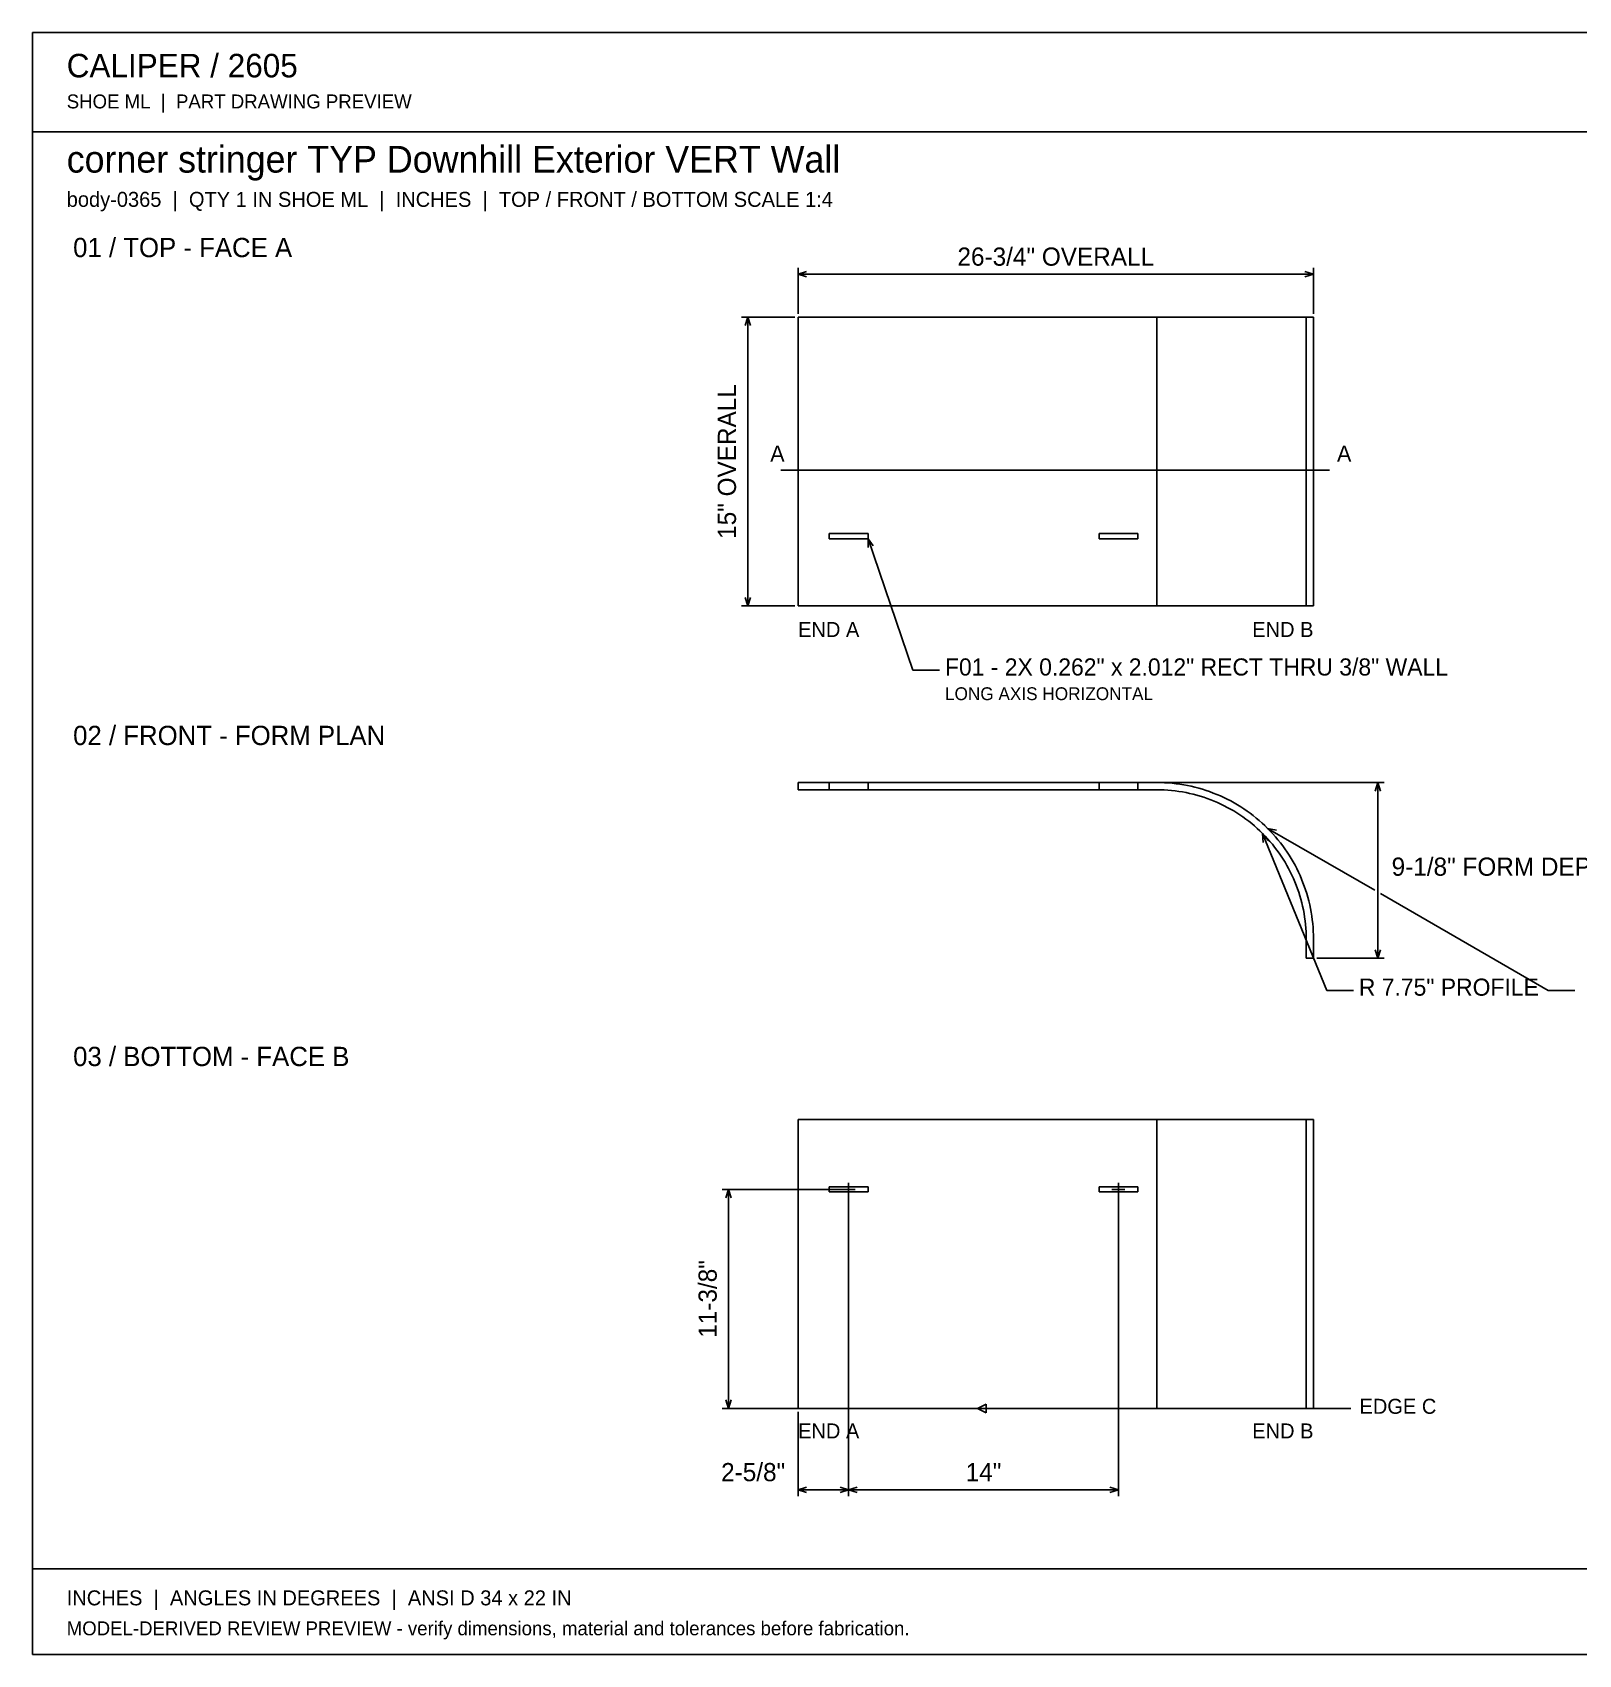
# Model space of a CAD drawing. Header units: inches. Extents: x 2 to 134, y 2 to 86.
# Drawn here: x 1.9 to 82.1, y 1.9 to 86.1 of the extents above; entities that cross this region are included whole.
import ezdxf
from ezdxf.enums import TextEntityAlignment as Align

# ---------------------------------------------------------------- set-up
doc = ezdxf.new("R2010")
doc.units = ezdxf.units.IN
doc.header["$MEASUREMENT"] = 0

msp = doc.modelspace()

# ---------------------------------------------------------------- linework, layer by layer
at = {"layer": 'ANNOTATION'}
for p, q in [((41.625, 71.5), (41.625, 73.889)), ((41.625, 73.556), (42.069, 73.694)), ((41.625, 73.556), (68.375, 73.556)), ((42.069, 73.417), (41.625, 73.556)), ((67.931, 73.694), (68.375, 73.556)), ((68.375, 73.556), (67.931, 73.417)), ((68.375, 71.5), (68.375, 73.889)), ((41.458, 71.333), (38.681, 71.333)), ((38.875, 70.889), (39.014, 71.333)), ((39.014, 71.333), (39.014, 56.333)), ((39.014, 71.333), (39.153, 70.889)), ((40.736, 63.383), (69.208, 63.383)), ((45.256, 59.827), (47.583, 53)), ((45.268, 59.362), (45.256, 59.827)), ((45.256, 59.827), (45.531, 59.451)), ((39.014, 56.333), (38.875, 56.778)), ((39.153, 56.778), (39.014, 56.333)), ((41.458, 56.333), (38.681, 56.333)), ((47.583, 53), (48.972, 53)), ((60.417, 47.167), (72.042, 47.167)), ((71.569, 46.722), (71.708, 47.167)), ((71.708, 47.167), (71.708, 38.042)), ((71.708, 47.167), (71.847, 46.722)), ((65.995, 44.787), (71.564, 41.57)), ((66.311, 44.444), (65.995, 44.787)), ((65.995, 44.787), (66.45, 44.685)), ((65.73, 44.522), (69.063, 36.375)), ((65.77, 44.058), (65.73, 44.522)), ((65.73, 44.522), (66.027, 44.163)), ((71.853, 41.403), (80.556, 36.375)), ((68.542, 38.042), (72.042, 38.042)), ((71.708, 38.042), (71.569, 38.486)), ((71.847, 38.486), (71.708, 38.042)), ((69.063, 36.375), (70.452, 36.375)), ((80.556, 36.375), (81.944, 36.375)), ((44.25, 26.375), (44.25, 25.708)), ((58.25, 26.375), (58.25, 25.708)), ((44.083, 26.042), (37.681, 26.042)), ((37.875, 25.597), (38.014, 26.042)), ((38.014, 26.042), (38.014, 14.667)), ((38.014, 26.042), (38.153, 25.597)), ((43.917, 26.042), (44.583, 26.042)), ((44.25, 25.875), (44.25, 10.111)), ((44.25, 25.875), (44.25, 10.111)), ((57.917, 26.042), (58.583, 26.042)), ((58.25, 25.875), (58.25, 10.111)), ((50.771, 14.667), (37.681, 14.667)), ((38.014, 14.667), (37.875, 15.111)), ((38.153, 15.111), (38.014, 14.667)), ((41.625, 14.5), (41.625, 10.111)), ((50.937, 14.667), (51.382, 14.889)), ((50.937, 14.667), (70.319, 14.667)), ((51.382, 14.444), (50.937, 14.667)), ((51.382, 14.889), (51.382, 14.444)), ((41.625, 10.444), (42.069, 10.583)), ((41.625, 10.444), (44.25, 10.444)), ((42.069, 10.306), (41.625, 10.444)), ((43.806, 10.583), (44.25, 10.444)), ((44.25, 10.444), (43.806, 10.306)), ((44.25, 10.444), (44.694, 10.583)), ((44.25, 10.444), (58.25, 10.444)), ((44.694, 10.306), (44.25, 10.444)), ((57.806, 10.583), (58.25, 10.444)), ((58.25, 10.444), (57.806, 10.306))]:
    msp.add_line(p, q, dxfattribs=at)
at = {"layer": 'OUTLINE'}
for p, q in [((1.889, 86.111), (134.111, 86.111)), ((1.889, 1.889), (1.889, 86.111)), ((1.889, 80.944), (134.111, 80.944)), ((60.25, 71.333), (41.625, 71.333)), ((41.625, 71.333), (41.625, 56.333)), ((60.25, 71.333), (41.625, 71.333)), ((41.625, 71.333), (41.625, 56.333)), ((60.25, 71.333), (60.25, 56.333)), ((60.25, 71.333), (60.449, 71.333)), ((60.25, 71.333), (60.44, 71.333)), ((60.25, 71.333), (60.25, 56.333)), ((60.44, 71.333), (60.63, 71.333)), ((60.449, 71.333), (60.649, 71.333)), ((60.63, 71.333), (60.82, 71.333)), ((60.649, 71.333), (60.848, 71.333)), ((60.82, 71.333), (61.01, 71.333)), ((60.848, 71.333), (61.046, 71.333)), ((61.01, 71.333), (61.199, 71.333)), ((61.046, 71.333), (61.245, 71.333)), ((61.199, 71.333), (61.387, 71.333)), ((61.245, 71.333), (61.442, 71.333)), ((61.387, 71.333), (61.575, 71.333)), ((61.442, 71.333), (61.639, 71.333)), ((61.575, 71.333), (61.762, 71.333)), ((61.639, 71.333), (61.835, 71.333)), ((61.762, 71.333), (61.948, 71.333)), ((61.835, 71.333), (62.03, 71.333)), ((61.948, 71.333), (62.133, 71.333)), ((62.03, 71.333), (62.224, 71.333)), ((62.133, 71.333), (62.317, 71.333)), ((62.224, 71.333), (62.417, 71.333)), ((62.317, 71.333), (62.5, 71.333)), ((62.417, 71.333), (62.609, 71.333)), ((62.5, 71.333), (62.681, 71.333)), ((62.609, 71.333), (62.799, 71.333)), ((62.681, 71.333), (62.861, 71.333)), ((62.799, 71.333), (62.987, 71.333)), ((62.861, 71.333), (63.039, 71.333)), ((62.987, 71.333), (63.174, 71.333)), ((63.039, 71.333), (63.216, 71.333)), ((63.174, 71.333), (63.359, 71.333)), ((63.216, 71.333), (63.391, 71.333)), ((63.359, 71.333), (63.543, 71.333)), ((63.391, 71.333), (63.564, 71.333)), ((63.543, 71.333), (63.724, 71.333)), ((63.564, 71.333), (63.734, 71.333)), ((63.724, 71.333), (63.903, 71.333)), ((63.734, 71.333), (63.903, 71.333)), ((63.903, 71.333), (64.08, 71.333)), ((63.903, 71.333), (64.07, 71.333)), ((64.07, 71.333), (64.234, 71.333)), ((64.08, 71.333), (64.255, 71.333)), ((64.234, 71.333), (64.396, 71.333)), ((64.255, 71.333), (64.427, 71.333)), ((64.396, 71.333), (64.556, 71.333)), ((64.427, 71.333), (64.597, 71.333)), ((64.556, 71.333), (64.713, 71.333)), ((64.597, 71.333), (64.764, 71.333)), ((64.713, 71.333), (64.867, 71.333)), ((64.764, 71.333), (64.928, 71.333)), ((64.867, 71.333), (65.018, 71.333)), ((64.928, 71.333), (65.09, 71.333)), ((65.018, 71.333), (65.167, 71.333)), ((65.09, 71.333), (65.249, 71.333)), ((65.167, 71.333), (65.312, 71.333)), ((65.249, 71.333), (65.404, 71.333)), ((65.312, 71.333), (65.455, 71.333)), ((65.404, 71.333), (65.557, 71.333)), ((65.455, 71.333), (65.594, 71.333)), ((65.557, 71.333), (65.706, 71.333)), ((65.594, 71.333), (65.73, 71.333)), ((65.706, 71.333), (65.853, 71.333)), ((65.73, 71.333), (65.863, 71.333)), ((65.853, 71.333), (65.995, 71.333)), ((65.863, 71.333), (65.992, 71.333)), ((65.992, 71.333), (66.118, 71.333)), ((65.995, 71.333), (66.135, 71.333)), ((66.118, 71.333), (66.241, 71.333)), ((66.135, 71.333), (66.27, 71.333)), ((66.241, 71.333), (66.36, 71.333)), ((66.27, 71.333), (66.402, 71.333)), ((66.36, 71.333), (66.475, 71.333)), ((66.402, 71.333), (66.531, 71.333)), ((66.475, 71.333), (66.586, 71.333)), ((66.531, 71.333), (66.655, 71.333)), ((66.586, 71.333), (66.694, 71.333)), ((66.655, 71.333), (66.776, 71.333)), ((66.694, 71.333), (66.798, 71.333)), ((66.776, 71.333), (66.893, 71.333)), ((66.798, 71.333), (66.897, 71.333)), ((66.893, 71.333), (67.006, 71.333)), ((66.897, 71.333), (66.993, 71.333)), ((66.993, 71.333), (67.085, 71.333)), ((67.006, 71.333), (67.114, 71.333)), ((67.085, 71.333), (67.172, 71.333)), ((67.114, 71.333), (67.219, 71.333)), ((67.172, 71.333), (67.256, 71.333)), ((67.219, 71.333), (67.319, 71.333)), ((67.256, 71.333), (67.335, 71.333)), ((67.319, 71.333), (67.416, 71.333)), ((67.335, 71.333), (67.41, 71.333)), ((67.41, 71.333), (67.481, 71.333)), ((67.416, 71.333), (67.507, 71.333)), ((67.481, 71.333), (67.547, 71.333)), ((67.507, 71.333), (67.595, 71.333)), ((67.547, 71.333), (67.609, 71.333)), ((67.595, 71.333), (67.678, 71.333)), ((67.609, 71.333), (67.666, 71.333)), ((67.666, 71.333), (67.719, 71.333)), ((67.678, 71.333), (67.757, 71.333)), ((67.719, 71.333), (67.768, 71.333)), ((67.757, 71.333), (67.831, 71.333)), ((67.768, 71.333), (67.812, 71.333)), ((67.812, 71.333), (67.851, 71.333)), ((67.831, 71.333), (67.9, 71.333)), ((67.851, 71.333), (67.886, 71.333)), ((67.886, 71.333), (67.916, 71.333)), ((67.9, 71.333), (67.965, 71.333)), ((67.916, 71.333), (67.942, 71.333)), ((67.942, 71.333), (67.963, 71.333)), ((67.963, 71.333), (67.979, 71.333)), ((67.965, 71.333), (68.025, 71.333)), ((67.979, 71.333), (67.991, 71.333)), ((67.991, 71.333), (67.998, 71.333)), ((67.998, 71.333), (68, 71.333)), ((68.375, 71.333), (68, 71.333)), ((68, 71.333), (68, 56.333)), ((68, 71.333), (68, 56.333)), ((68.025, 71.333), (68.081, 71.333)), ((68.081, 71.333), (68.132, 71.333)), ((68.132, 71.333), (68.178, 71.333)), ((68.178, 71.333), (68.219, 71.333)), ((68.219, 71.333), (68.255, 71.333)), ((68.255, 71.333), (68.287, 71.333)), ((68.287, 71.333), (68.314, 71.333)), ((68.314, 71.333), (68.336, 71.333)), ((68.336, 71.333), (68.353, 71.333)), ((68.353, 71.333), (68.365, 71.333)), ((68.365, 71.333), (68.373, 71.333)), ((68.373, 71.333), (68.375, 71.333)), ((68.375, 71.333), (68.375, 56.333)), ((68.375, 71.333), (68.375, 56.333)), ((43.244, 60.089), (45.256, 60.089)), ((43.244, 59.827), (43.244, 60.089)), ((43.244, 59.827), (43.244, 60.089)), ((43.244, 60.089), (45.256, 60.089)), ((43.244, 59.827), (45.256, 59.827)), ((43.244, 59.827), (45.256, 59.827)), ((45.256, 59.827), (45.256, 60.089)), ((45.256, 59.827), (45.256, 60.089)), ((57.244, 59.827), (57.244, 60.089)), ((57.244, 60.089), (59.256, 60.089)), ((57.244, 59.827), (57.244, 60.089)), ((57.244, 60.089), (59.256, 60.089)), ((57.244, 59.827), (59.256, 59.827)), ((57.244, 59.827), (59.256, 59.827)), ((59.256, 59.827), (59.256, 60.089)), ((59.256, 59.827), (59.256, 60.089)), ((60.25, 56.333), (41.625, 56.333)), ((60.25, 56.333), (41.625, 56.333)), ((60.25, 56.333), (60.44, 56.333)), ((60.25, 56.333), (60.449, 56.333)), ((60.44, 56.333), (60.63, 56.333)), ((60.449, 56.333), (60.649, 56.333)), ((60.63, 56.333), (60.82, 56.333)), ((60.649, 56.333), (60.848, 56.333)), ((60.82, 56.333), (61.01, 56.333)), ((60.848, 56.333), (61.046, 56.333)), ((61.01, 56.333), (61.199, 56.333)), ((61.046, 56.333), (61.245, 56.333)), ((61.199, 56.333), (61.387, 56.333)), ((61.245, 56.333), (61.442, 56.333)), ((61.387, 56.333), (61.575, 56.333)), ((61.442, 56.333), (61.639, 56.333)), ((61.575, 56.333), (61.762, 56.333)), ((61.639, 56.333), (61.835, 56.333)), ((61.762, 56.333), (61.948, 56.333)), ((61.835, 56.333), (62.03, 56.333)), ((61.948, 56.333), (62.133, 56.333)), ((62.03, 56.333), (62.224, 56.333)), ((62.133, 56.333), (62.317, 56.333)), ((62.224, 56.333), (62.417, 56.333)), ((62.317, 56.333), (62.5, 56.333)), ((62.417, 56.333), (62.609, 56.333)), ((62.5, 56.333), (62.681, 56.333)), ((62.609, 56.333), (62.799, 56.333)), ((62.681, 56.333), (62.861, 56.333)), ((62.799, 56.333), (62.987, 56.333)), ((62.861, 56.333), (63.039, 56.333)), ((62.987, 56.333), (63.174, 56.333)), ((63.039, 56.333), (63.216, 56.333)), ((63.174, 56.333), (63.359, 56.333)), ((63.216, 56.333), (63.391, 56.333)), ((63.359, 56.333), (63.543, 56.333)), ((63.391, 56.333), (63.564, 56.333)), ((63.543, 56.333), (63.724, 56.333)), ((63.564, 56.333), (63.734, 56.333)), ((63.724, 56.333), (63.903, 56.333)), ((63.734, 56.333), (63.903, 56.333)), ((63.903, 56.333), (64.07, 56.333)), ((63.903, 56.333), (64.08, 56.333)), ((64.07, 56.333), (64.234, 56.333)), ((64.08, 56.333), (64.255, 56.333)), ((64.234, 56.333), (64.396, 56.333)), ((64.255, 56.333), (64.427, 56.333)), ((64.396, 56.333), (64.556, 56.333)), ((64.427, 56.333), (64.597, 56.333)), ((64.556, 56.333), (64.713, 56.333)), ((64.597, 56.333), (64.764, 56.333)), ((64.713, 56.333), (64.867, 56.333)), ((64.764, 56.333), (64.928, 56.333)), ((64.867, 56.333), (65.018, 56.333)), ((64.928, 56.333), (65.09, 56.333)), ((65.018, 56.333), (65.167, 56.333)), ((65.09, 56.333), (65.249, 56.333)), ((65.167, 56.333), (65.312, 56.333)), ((65.249, 56.333), (65.404, 56.333)), ((65.312, 56.333), (65.455, 56.333)), ((65.404, 56.333), (65.557, 56.333)), ((65.455, 56.333), (65.594, 56.333)), ((65.557, 56.333), (65.706, 56.333)), ((65.594, 56.333), (65.73, 56.333)), ((65.706, 56.333), (65.853, 56.333)), ((65.73, 56.333), (65.863, 56.333)), ((65.853, 56.333), (65.995, 56.333)), ((65.863, 56.333), (65.992, 56.333)), ((65.992, 56.333), (66.118, 56.333)), ((65.995, 56.333), (66.135, 56.333)), ((66.118, 56.333), (66.241, 56.333)), ((66.135, 56.333), (66.27, 56.333)), ((66.241, 56.333), (66.36, 56.333)), ((66.27, 56.333), (66.402, 56.333)), ((66.36, 56.333), (66.475, 56.333)), ((66.402, 56.333), (66.531, 56.333)), ((66.475, 56.333), (66.586, 56.333)), ((66.531, 56.333), (66.655, 56.333)), ((66.586, 56.333), (66.694, 56.333)), ((66.655, 56.333), (66.776, 56.333)), ((66.694, 56.333), (66.798, 56.333)), ((66.776, 56.333), (66.893, 56.333)), ((66.798, 56.333), (66.897, 56.333)), ((66.893, 56.333), (67.006, 56.333)), ((66.897, 56.333), (66.993, 56.333)), ((66.993, 56.333), (67.085, 56.333)), ((67.006, 56.333), (67.114, 56.333)), ((67.085, 56.333), (67.172, 56.333)), ((67.114, 56.333), (67.219, 56.333)), ((67.172, 56.333), (67.256, 56.333)), ((67.219, 56.333), (67.319, 56.333)), ((67.256, 56.333), (67.335, 56.333)), ((67.319, 56.333), (67.416, 56.333)), ((67.335, 56.333), (67.41, 56.333)), ((67.41, 56.333), (67.481, 56.333)), ((67.416, 56.333), (67.507, 56.333)), ((67.481, 56.333), (67.547, 56.333)), ((67.507, 56.333), (67.595, 56.333)), ((67.547, 56.333), (67.609, 56.333)), ((67.595, 56.333), (67.678, 56.333)), ((67.609, 56.333), (67.666, 56.333)), ((67.666, 56.333), (67.719, 56.333)), ((67.678, 56.333), (67.757, 56.333)), ((67.719, 56.333), (67.768, 56.333)), ((67.757, 56.333), (67.831, 56.333)), ((67.768, 56.333), (67.812, 56.333)), ((67.812, 56.333), (67.851, 56.333)), ((67.831, 56.333), (67.9, 56.333)), ((67.851, 56.333), (67.886, 56.333)), ((67.886, 56.333), (67.916, 56.333)), ((67.9, 56.333), (67.965, 56.333)), ((67.916, 56.333), (67.942, 56.333)), ((67.942, 56.333), (67.963, 56.333)), ((67.963, 56.333), (67.979, 56.333)), ((67.965, 56.333), (68.025, 56.333)), ((67.979, 56.333), (67.991, 56.333)), ((67.991, 56.333), (67.998, 56.333)), ((67.998, 56.333), (68, 56.333)), ((68.375, 56.333), (68, 56.333)), ((68.025, 56.333), (68.081, 56.333)), ((68.081, 56.333), (68.132, 56.333)), ((68.132, 56.333), (68.178, 56.333)), ((68.178, 56.333), (68.219, 56.333)), ((68.219, 56.333), (68.255, 56.333)), ((68.255, 56.333), (68.287, 56.333)), ((68.287, 56.333), (68.314, 56.333)), ((68.314, 56.333), (68.336, 56.333)), ((68.336, 56.333), (68.353, 56.333)), ((68.353, 56.333), (68.365, 56.333)), ((68.365, 56.333), (68.373, 56.333)), ((68.373, 56.333), (68.375, 56.333)), ((60.25, 47.167), (41.625, 47.167)), ((60.25, 47.167), (41.625, 47.167)), ((41.625, 47.167), (41.625, 46.792)), ((41.625, 47.167), (41.625, 46.792)), ((43.244, 47.167), (45.256, 47.167)), ((43.244, 46.792), (43.244, 47.167)), ((43.244, 46.792), (43.244, 47.167)), ((43.244, 47.167), (45.256, 47.167)), ((45.256, 46.792), (45.256, 47.167)), ((45.256, 46.792), (45.256, 47.167)), ((57.244, 46.792), (57.244, 47.167)), ((57.244, 47.167), (59.256, 47.167)), ((57.244, 46.792), (57.244, 47.167)), ((57.244, 47.167), (59.256, 47.167)), ((59.256, 46.792), (59.256, 47.167)), ((59.256, 46.792), (59.256, 47.167)), ((60.25, 47.167), (60.449, 47.164)), ((60.25, 47.167), (60.449, 47.164)), ((60.25, 46.792), (41.625, 46.792)), ((60.25, 46.792), (41.625, 46.792)), ((43.244, 46.792), (45.256, 46.792)), ((43.244, 46.792), (45.256, 46.792)), ((57.244, 46.792), (59.256, 46.792)), ((57.244, 46.792), (59.256, 46.792)), ((60.25, 46.792), (60.44, 46.789)), ((60.25, 46.792), (60.44, 46.789)), ((60.44, 46.789), (60.63, 46.782)), ((60.44, 46.789), (60.63, 46.782)), ((60.449, 47.164), (60.649, 47.157)), ((60.449, 47.164), (60.649, 47.157)), ((60.63, 46.782), (60.82, 46.771)), ((60.63, 46.782), (60.82, 46.771)), ((60.649, 47.157), (60.848, 47.145)), ((60.649, 47.157), (60.848, 47.145)), ((60.82, 46.771), (61.01, 46.754)), ((60.82, 46.771), (61.01, 46.754)), ((60.848, 47.145), (61.046, 47.128)), ((60.848, 47.145), (61.046, 47.128)), ((61.01, 46.754), (61.199, 46.733)), ((61.01, 46.754), (61.199, 46.733)), ((61.046, 47.128), (61.245, 47.106)), ((61.046, 47.128), (61.245, 47.106)), ((61.199, 46.733), (61.387, 46.708)), ((61.199, 46.733), (61.387, 46.708)), ((61.245, 47.106), (61.442, 47.079)), ((61.245, 47.106), (61.442, 47.079)), ((61.387, 46.708), (61.575, 46.678)), ((61.387, 46.708), (61.575, 46.678)), ((61.442, 47.079), (61.639, 47.047)), ((61.442, 47.079), (61.639, 47.047)), ((61.575, 46.678), (61.762, 46.643)), ((61.575, 46.678), (61.762, 46.643)), ((61.639, 47.047), (61.835, 47.011)), ((61.639, 47.047), (61.835, 47.011)), ((61.762, 46.643), (61.948, 46.603)), ((61.762, 46.643), (61.948, 46.603)), ((61.835, 47.011), (62.03, 46.969)), ((61.835, 47.011), (62.03, 46.969)), ((61.948, 46.603), (62.133, 46.559)), ((61.948, 46.603), (62.133, 46.559)), ((62.03, 46.969), (62.224, 46.923)), ((62.03, 46.969), (62.224, 46.923)), ((62.133, 46.559), (62.317, 46.511)), ((62.133, 46.559), (62.317, 46.511)), ((62.224, 46.923), (62.417, 46.872)), ((62.224, 46.923), (62.417, 46.872)), ((62.317, 46.511), (62.5, 46.458)), ((62.317, 46.511), (62.5, 46.458)), ((62.417, 46.872), (62.609, 46.817)), ((62.417, 46.872), (62.609, 46.817)), ((62.5, 46.458), (62.681, 46.401)), ((62.5, 46.458), (62.681, 46.401)), ((62.609, 46.817), (62.799, 46.757)), ((62.609, 46.817), (62.799, 46.757)), ((62.681, 46.401), (62.861, 46.339)), ((62.681, 46.401), (62.861, 46.339)), ((62.799, 46.757), (62.987, 46.692)), ((62.799, 46.757), (62.987, 46.692)), ((62.861, 46.339), (63.039, 46.272)), ((62.861, 46.339), (63.039, 46.272)), ((62.987, 46.692), (63.174, 46.622)), ((62.987, 46.692), (63.174, 46.622)), ((63.174, 46.622), (63.359, 46.548)), ((63.174, 46.622), (63.359, 46.548)), ((63.359, 46.548), (63.543, 46.47)), ((63.359, 46.548), (63.543, 46.47)), ((63.543, 46.47), (63.724, 46.387)), ((63.543, 46.47), (63.724, 46.387)), ((63.724, 46.387), (63.903, 46.299)), ((63.724, 46.387), (63.903, 46.299)), ((63.039, 46.272), (63.216, 46.202)), ((63.039, 46.272), (63.216, 46.202)), ((63.216, 46.202), (63.391, 46.127)), ((63.216, 46.202), (63.391, 46.127)), ((63.391, 46.127), (63.564, 46.048)), ((63.391, 46.127), (63.564, 46.048)), ((63.564, 46.048), (63.734, 45.964)), ((63.564, 46.048), (63.734, 45.964)), ((63.734, 45.964), (63.903, 45.877)), ((63.734, 45.964), (63.903, 45.877)), ((63.903, 46.299), (64.08, 46.207)), ((63.903, 46.299), (64.08, 46.207)), ((63.903, 45.877), (64.07, 45.785)), ((63.903, 45.877), (64.07, 45.785)), ((64.07, 45.785), (64.234, 45.689)), ((64.07, 45.785), (64.234, 45.689)), ((64.08, 46.207), (64.255, 46.111)), ((64.08, 46.207), (64.255, 46.111)), ((64.234, 45.689), (64.396, 45.589)), ((64.234, 45.689), (64.396, 45.589)), ((64.255, 46.111), (64.427, 46.011)), ((64.255, 46.111), (64.427, 46.011)), ((64.396, 45.589), (64.556, 45.486)), ((64.396, 45.589), (64.556, 45.486)), ((64.427, 46.011), (64.597, 45.906)), ((64.427, 46.011), (64.597, 45.906)), ((64.556, 45.486), (64.713, 45.378)), ((64.556, 45.486), (64.713, 45.378)), ((64.597, 45.906), (64.764, 45.797)), ((64.597, 45.906), (64.764, 45.797)), ((64.764, 45.797), (64.928, 45.685)), ((64.764, 45.797), (64.928, 45.685)), ((64.928, 45.685), (65.09, 45.568)), ((64.928, 45.685), (65.09, 45.568)), ((65.09, 45.568), (65.249, 45.447)), ((65.09, 45.568), (65.249, 45.447)), ((64.713, 45.378), (64.867, 45.267)), ((64.713, 45.378), (64.867, 45.267)), ((64.867, 45.267), (65.018, 45.151)), ((64.867, 45.267), (65.018, 45.151)), ((65.018, 45.151), (65.167, 45.032)), ((65.018, 45.151), (65.167, 45.032)), ((65.167, 45.032), (65.312, 44.91)), ((65.167, 45.032), (65.312, 44.91)), ((65.249, 45.447), (65.404, 45.322)), ((65.249, 45.447), (65.404, 45.322)), ((65.312, 44.91), (65.455, 44.784)), ((65.312, 44.91), (65.455, 44.784)), ((65.404, 45.322), (65.557, 45.194)), ((65.404, 45.322), (65.557, 45.194)), ((65.455, 44.784), (65.594, 44.655)), ((65.455, 44.784), (65.594, 44.655)), ((65.557, 45.194), (65.706, 45.062)), ((65.557, 45.194), (65.706, 45.062)), ((65.594, 44.655), (65.73, 44.522)), ((65.594, 44.655), (65.73, 44.522)), ((65.706, 45.062), (65.853, 44.926)), ((65.706, 45.062), (65.853, 44.926)), ((65.853, 44.926), (65.995, 44.787)), ((65.853, 44.926), (65.995, 44.787)), ((65.995, 44.787), (66.135, 44.644)), ((65.995, 44.787), (66.135, 44.644)), ((66.135, 44.644), (66.27, 44.498)), ((66.135, 44.644), (66.27, 44.498)), ((65.73, 44.522), (65.863, 44.386)), ((65.73, 44.522), (65.863, 44.386)), ((65.863, 44.386), (65.992, 44.246)), ((65.863, 44.386), (65.992, 44.246)), ((65.992, 44.246), (66.118, 44.104)), ((65.992, 44.246), (66.118, 44.104)), ((66.118, 44.104), (66.241, 43.958)), ((66.118, 44.104), (66.241, 43.958)), ((66.241, 43.958), (66.36, 43.81)), ((66.241, 43.958), (66.36, 43.81)), ((66.27, 44.498), (66.402, 44.349)), ((66.27, 44.498), (66.402, 44.349)), ((66.36, 43.81), (66.475, 43.658)), ((66.36, 43.81), (66.475, 43.658)), ((66.402, 44.349), (66.531, 44.196)), ((66.402, 44.349), (66.531, 44.196)), ((66.531, 44.196), (66.655, 44.04)), ((66.531, 44.196), (66.655, 44.04)), ((66.655, 44.04), (66.776, 43.882)), ((66.655, 44.04), (66.776, 43.882)), ((66.776, 43.882), (66.893, 43.72)), ((66.776, 43.882), (66.893, 43.72)), ((66.475, 43.658), (66.586, 43.504)), ((66.475, 43.658), (66.586, 43.504)), ((66.586, 43.504), (66.694, 43.347)), ((66.586, 43.504), (66.694, 43.347)), ((66.694, 43.347), (66.798, 43.188)), ((66.694, 43.347), (66.798, 43.188)), ((66.798, 43.188), (66.897, 43.026)), ((66.798, 43.188), (66.897, 43.026)), ((66.893, 43.72), (67.006, 43.556)), ((66.893, 43.72), (67.006, 43.556)), ((66.897, 43.026), (66.993, 42.862)), ((66.897, 43.026), (66.993, 42.862)), ((67.006, 43.556), (67.114, 43.389)), ((67.006, 43.556), (67.114, 43.389)), ((67.114, 43.389), (67.219, 43.219)), ((67.114, 43.389), (67.219, 43.219)), ((67.219, 43.219), (67.319, 43.046)), ((67.219, 43.219), (67.319, 43.046)), ((67.319, 43.046), (67.416, 42.872)), ((67.319, 43.046), (67.416, 42.872)), ((66.993, 42.862), (67.085, 42.695)), ((66.993, 42.862), (67.085, 42.695)), ((67.085, 42.695), (67.172, 42.526)), ((67.085, 42.695), (67.172, 42.526)), ((67.172, 42.526), (67.256, 42.355)), ((67.172, 42.526), (67.256, 42.355)), ((67.256, 42.355), (67.335, 42.182)), ((67.256, 42.355), (67.335, 42.182)), ((67.335, 42.182), (67.41, 42.007)), ((67.335, 42.182), (67.41, 42.007)), ((67.416, 42.872), (67.507, 42.695)), ((67.416, 42.872), (67.507, 42.695)), ((67.507, 42.695), (67.595, 42.516)), ((67.507, 42.695), (67.595, 42.516)), ((67.595, 42.516), (67.678, 42.334)), ((67.595, 42.516), (67.678, 42.334)), ((67.678, 42.334), (67.757, 42.151)), ((67.678, 42.334), (67.757, 42.151)), ((67.757, 42.151), (67.831, 41.966)), ((67.757, 42.151), (67.831, 41.966)), ((67.41, 42.007), (67.481, 41.831)), ((67.41, 42.007), (67.481, 41.831)), ((67.481, 41.831), (67.547, 41.653)), ((67.481, 41.831), (67.547, 41.653)), ((67.547, 41.653), (67.609, 41.473)), ((67.547, 41.653), (67.609, 41.473)), ((67.609, 41.473), (67.666, 41.291)), ((67.609, 41.473), (67.666, 41.291)), ((67.666, 41.291), (67.719, 41.109)), ((67.666, 41.291), (67.719, 41.109)), ((67.831, 41.966), (67.9, 41.779)), ((67.831, 41.966), (67.9, 41.779)), ((67.9, 41.779), (67.965, 41.59)), ((67.9, 41.779), (67.965, 41.59)), ((67.965, 41.59), (68.025, 41.4)), ((67.965, 41.59), (68.025, 41.4)), ((68.025, 41.4), (68.081, 41.209)), ((68.025, 41.4), (68.081, 41.209)), ((67.719, 41.109), (67.768, 40.925)), ((67.719, 41.109), (67.768, 40.925)), ((67.768, 40.925), (67.812, 40.74)), ((67.768, 40.925), (67.812, 40.74)), ((67.812, 40.74), (67.851, 40.554)), ((67.812, 40.74), (67.851, 40.554)), ((67.851, 40.554), (67.886, 40.367)), ((67.851, 40.554), (67.886, 40.367)), ((68.081, 41.209), (68.132, 41.016)), ((68.081, 41.209), (68.132, 41.016)), ((68.132, 41.016), (68.178, 40.822)), ((68.132, 41.016), (68.178, 40.822)), ((68.178, 40.822), (68.219, 40.627)), ((68.178, 40.822), (68.219, 40.627)), ((68.219, 40.627), (68.255, 40.431)), ((68.219, 40.627), (68.255, 40.431)), ((68.255, 40.431), (68.287, 40.234)), ((68.255, 40.431), (68.287, 40.234)), ((67.886, 40.367), (67.916, 40.179)), ((67.886, 40.367), (67.916, 40.179)), ((67.916, 40.179), (67.942, 39.99)), ((67.916, 40.179), (67.942, 39.99)), ((67.942, 39.99), (67.963, 39.801)), ((67.942, 39.99), (67.963, 39.801)), ((67.963, 39.801), (67.979, 39.612)), ((67.963, 39.801), (67.979, 39.612)), ((67.979, 39.612), (67.991, 39.422)), ((67.979, 39.612), (67.991, 39.422)), ((68.287, 40.234), (68.314, 40.036)), ((68.287, 40.234), (68.314, 40.036)), ((68.314, 40.036), (68.336, 39.838)), ((68.314, 40.036), (68.336, 39.838)), ((68.336, 39.838), (68.353, 39.639)), ((68.336, 39.838), (68.353, 39.639)), ((68.353, 39.639), (68.365, 39.44)), ((68.353, 39.639), (68.365, 39.44)), ((67.991, 39.422), (67.998, 39.232)), ((67.991, 39.422), (67.998, 39.232)), ((67.998, 39.232), (68, 39.042)), ((67.998, 39.232), (68, 39.042)), ((68, 38.042), (68, 39.042)), ((68, 38.042), (68, 39.042)), ((68.365, 39.44), (68.373, 39.241)), ((68.365, 39.44), (68.373, 39.241)), ((68.373, 39.241), (68.375, 39.042)), ((68.373, 39.241), (68.375, 39.042)), ((68.375, 38.042), (68.375, 39.042)), ((68.375, 38.042), (68.375, 39.042)), ((68.375, 38.042), (68, 38.042)), ((68.375, 38.042), (68, 38.042)), ((60.25, 29.667), (41.625, 29.667)), ((41.625, 14.667), (41.625, 29.667)), ((60.25, 29.667), (41.625, 29.667)), ((41.625, 14.667), (41.625, 29.667)), ((60.25, 29.667), (60.44, 29.667)), ((60.25, 14.667), (60.25, 29.667)), ((60.25, 29.667), (60.449, 29.667)), ((60.25, 14.667), (60.25, 29.667)), ((60.44, 29.667), (60.63, 29.667)), ((60.449, 29.667), (60.649, 29.667)), ((60.63, 29.667), (60.82, 29.667)), ((60.649, 29.667), (60.848, 29.667)), ((60.82, 29.667), (61.01, 29.667)), ((60.848, 29.667), (61.046, 29.667)), ((61.01, 29.667), (61.199, 29.667)), ((61.046, 29.667), (61.245, 29.667)), ((61.199, 29.667), (61.387, 29.667)), ((61.245, 29.667), (61.442, 29.667)), ((61.387, 29.667), (61.575, 29.667)), ((61.442, 29.667), (61.639, 29.667)), ((61.575, 29.667), (61.762, 29.667)), ((61.639, 29.667), (61.835, 29.667)), ((61.762, 29.667), (61.948, 29.667)), ((61.835, 29.667), (62.03, 29.667)), ((61.948, 29.667), (62.133, 29.667)), ((62.03, 29.667), (62.224, 29.667)), ((62.133, 29.667), (62.317, 29.667)), ((62.224, 29.667), (62.417, 29.667)), ((62.317, 29.667), (62.5, 29.667)), ((62.417, 29.667), (62.609, 29.667)), ((62.5, 29.667), (62.681, 29.667)), ((62.609, 29.667), (62.799, 29.667)), ((62.681, 29.667), (62.861, 29.667)), ((62.799, 29.667), (62.987, 29.667)), ((62.861, 29.667), (63.039, 29.667)), ((62.987, 29.667), (63.174, 29.667)), ((63.039, 29.667), (63.216, 29.667)), ((63.174, 29.667), (63.359, 29.667)), ((63.216, 29.667), (63.391, 29.667)), ((63.359, 29.667), (63.543, 29.667)), ((63.391, 29.667), (63.564, 29.667)), ((63.543, 29.667), (63.724, 29.667)), ((63.564, 29.667), (63.734, 29.667)), ((63.724, 29.667), (63.903, 29.667)), ((63.734, 29.667), (63.903, 29.667)), ((63.903, 29.667), (64.07, 29.667)), ((63.903, 29.667), (64.08, 29.667)), ((64.07, 29.667), (64.234, 29.667)), ((64.08, 29.667), (64.255, 29.667)), ((64.234, 29.667), (64.396, 29.667)), ((64.255, 29.667), (64.427, 29.667)), ((64.396, 29.667), (64.556, 29.667)), ((64.427, 29.667), (64.597, 29.667)), ((64.556, 29.667), (64.713, 29.667)), ((64.597, 29.667), (64.764, 29.667)), ((64.713, 29.667), (64.867, 29.667)), ((64.764, 29.667), (64.928, 29.667)), ((64.867, 29.667), (65.018, 29.667)), ((64.928, 29.667), (65.09, 29.667)), ((65.018, 29.667), (65.167, 29.667)), ((65.09, 29.667), (65.249, 29.667)), ((65.167, 29.667), (65.312, 29.667)), ((65.249, 29.667), (65.404, 29.667)), ((65.312, 29.667), (65.455, 29.667)), ((65.404, 29.667), (65.557, 29.667)), ((65.455, 29.667), (65.594, 29.667)), ((65.557, 29.667), (65.706, 29.667)), ((65.594, 29.667), (65.73, 29.667)), ((65.706, 29.667), (65.853, 29.667)), ((65.73, 29.667), (65.863, 29.667)), ((65.853, 29.667), (65.995, 29.667)), ((65.863, 29.667), (65.992, 29.667)), ((65.992, 29.667), (66.118, 29.667)), ((65.995, 29.667), (66.135, 29.667)), ((66.118, 29.667), (66.241, 29.667)), ((66.135, 29.667), (66.27, 29.667)), ((66.241, 29.667), (66.36, 29.667)), ((66.27, 29.667), (66.402, 29.667)), ((66.36, 29.667), (66.475, 29.667)), ((66.402, 29.667), (66.531, 29.667)), ((66.475, 29.667), (66.586, 29.667)), ((66.531, 29.667), (66.655, 29.667)), ((66.586, 29.667), (66.694, 29.667)), ((66.655, 29.667), (66.776, 29.667)), ((66.694, 29.667), (66.798, 29.667)), ((66.776, 29.667), (66.893, 29.667)), ((66.798, 29.667), (66.897, 29.667)), ((66.893, 29.667), (67.006, 29.667)), ((66.897, 29.667), (66.993, 29.667)), ((66.993, 29.667), (67.085, 29.667)), ((67.006, 29.667), (67.114, 29.667)), ((67.085, 29.667), (67.172, 29.667)), ((67.114, 29.667), (67.219, 29.667)), ((67.172, 29.667), (67.256, 29.667)), ((67.219, 29.667), (67.319, 29.667)), ((67.256, 29.667), (67.335, 29.667)), ((67.319, 29.667), (67.416, 29.667)), ((67.335, 29.667), (67.41, 29.667)), ((67.41, 29.667), (67.481, 29.667)), ((67.416, 29.667), (67.507, 29.667)), ((67.481, 29.667), (67.547, 29.667)), ((67.507, 29.667), (67.595, 29.667)), ((67.547, 29.667), (67.609, 29.667)), ((67.595, 29.667), (67.678, 29.667)), ((67.609, 29.667), (67.666, 29.667)), ((67.666, 29.667), (67.719, 29.667)), ((67.678, 29.667), (67.757, 29.667)), ((67.719, 29.667), (67.768, 29.667)), ((67.757, 29.667), (67.831, 29.667)), ((67.768, 29.667), (67.812, 29.667)), ((67.812, 29.667), (67.851, 29.667)), ((67.831, 29.667), (67.9, 29.667)), ((67.851, 29.667), (67.886, 29.667)), ((67.886, 29.667), (67.916, 29.667)), ((67.9, 29.667), (67.965, 29.667)), ((67.916, 29.667), (67.942, 29.667)), ((67.942, 29.667), (67.963, 29.667)), ((67.963, 29.667), (67.979, 29.667)), ((67.965, 29.667), (68.025, 29.667)), ((67.979, 29.667), (67.991, 29.667)), ((67.991, 29.667), (67.998, 29.667)), ((67.998, 29.667), (68, 29.667)), ((68.375, 29.667), (68, 29.667)), ((68, 14.667), (68, 29.667)), ((68, 14.667), (68, 29.667)), ((68.025, 29.667), (68.081, 29.667)), ((68.081, 29.667), (68.132, 29.667)), ((68.132, 29.667), (68.178, 29.667)), ((68.178, 29.667), (68.219, 29.667)), ((68.219, 29.667), (68.255, 29.667)), ((68.255, 29.667), (68.287, 29.667)), ((68.287, 29.667), (68.314, 29.667)), ((68.314, 29.667), (68.336, 29.667)), ((68.336, 29.667), (68.353, 29.667)), ((68.353, 29.667), (68.365, 29.667)), ((68.365, 29.667), (68.373, 29.667)), ((68.373, 29.667), (68.375, 29.667)), ((68.375, 14.667), (68.375, 29.667)), ((68.375, 14.667), (68.375, 29.667)), ((43.244, 26.173), (43.244, 25.911)), ((43.244, 26.173), (45.256, 26.173)), ((43.244, 26.173), (43.244, 25.911)), ((43.244, 26.173), (45.256, 26.173)), ((45.256, 26.173), (45.256, 25.911)), ((45.256, 26.173), (45.256, 25.911)), ((57.244, 26.173), (57.244, 25.911)), ((57.244, 26.173), (59.256, 26.173)), ((57.244, 26.173), (57.244, 25.911)), ((57.244, 26.173), (59.256, 26.173)), ((59.256, 26.173), (59.256, 25.911)), ((59.256, 26.173), (59.256, 25.911)), ((43.244, 25.911), (45.256, 25.911)), ((43.244, 25.911), (45.256, 25.911)), ((57.244, 25.911), (59.256, 25.911)), ((57.244, 25.911), (59.256, 25.911)), ((60.25, 14.667), (41.625, 14.667)), ((60.25, 14.667), (41.625, 14.667)), ((60.25, 14.667), (60.449, 14.667)), ((60.25, 14.667), (60.44, 14.667)), ((60.44, 14.667), (60.63, 14.667)), ((60.449, 14.667), (60.649, 14.667)), ((60.63, 14.667), (60.82, 14.667)), ((60.649, 14.667), (60.848, 14.667)), ((60.82, 14.667), (61.01, 14.667)), ((60.848, 14.667), (61.046, 14.667)), ((61.01, 14.667), (61.199, 14.667)), ((61.046, 14.667), (61.245, 14.667)), ((61.199, 14.667), (61.387, 14.667)), ((61.245, 14.667), (61.442, 14.667)), ((61.387, 14.667), (61.575, 14.667)), ((61.442, 14.667), (61.639, 14.667)), ((61.575, 14.667), (61.762, 14.667)), ((61.639, 14.667), (61.835, 14.667)), ((61.762, 14.667), (61.948, 14.667)), ((61.835, 14.667), (62.03, 14.667)), ((61.948, 14.667), (62.133, 14.667)), ((62.03, 14.667), (62.224, 14.667)), ((62.133, 14.667), (62.317, 14.667)), ((62.224, 14.667), (62.417, 14.667)), ((62.317, 14.667), (62.5, 14.667)), ((62.417, 14.667), (62.609, 14.667)), ((62.5, 14.667), (62.681, 14.667)), ((62.609, 14.667), (62.799, 14.667)), ((62.681, 14.667), (62.861, 14.667)), ((62.799, 14.667), (62.987, 14.667)), ((62.861, 14.667), (63.039, 14.667)), ((62.987, 14.667), (63.174, 14.667)), ((63.039, 14.667), (63.216, 14.667)), ((63.174, 14.667), (63.359, 14.667)), ((63.216, 14.667), (63.391, 14.667)), ((63.359, 14.667), (63.543, 14.667)), ((63.391, 14.667), (63.564, 14.667)), ((63.543, 14.667), (63.724, 14.667)), ((63.564, 14.667), (63.734, 14.667)), ((63.724, 14.667), (63.903, 14.667)), ((63.734, 14.667), (63.903, 14.667)), ((63.903, 14.667), (64.08, 14.667)), ((63.903, 14.667), (64.07, 14.667)), ((64.07, 14.667), (64.234, 14.667)), ((64.08, 14.667), (64.255, 14.667)), ((64.234, 14.667), (64.396, 14.667)), ((64.255, 14.667), (64.427, 14.667)), ((64.396, 14.667), (64.556, 14.667)), ((64.427, 14.667), (64.597, 14.667)), ((64.556, 14.667), (64.713, 14.667)), ((64.597, 14.667), (64.764, 14.667)), ((64.713, 14.667), (64.867, 14.667)), ((64.764, 14.667), (64.928, 14.667)), ((64.867, 14.667), (65.018, 14.667)), ((64.928, 14.667), (65.09, 14.667)), ((65.018, 14.667), (65.167, 14.667)), ((65.09, 14.667), (65.249, 14.667)), ((65.167, 14.667), (65.312, 14.667)), ((65.249, 14.667), (65.404, 14.667)), ((65.312, 14.667), (65.455, 14.667)), ((65.404, 14.667), (65.557, 14.667)), ((65.455, 14.667), (65.594, 14.667)), ((65.557, 14.667), (65.706, 14.667)), ((65.594, 14.667), (65.73, 14.667)), ((65.706, 14.667), (65.853, 14.667)), ((65.73, 14.667), (65.863, 14.667)), ((65.853, 14.667), (65.995, 14.667)), ((65.863, 14.667), (65.992, 14.667)), ((65.992, 14.667), (66.118, 14.667)), ((65.995, 14.667), (66.135, 14.667)), ((66.118, 14.667), (66.241, 14.667)), ((66.135, 14.667), (66.27, 14.667)), ((66.241, 14.667), (66.36, 14.667)), ((66.27, 14.667), (66.402, 14.667)), ((66.36, 14.667), (66.475, 14.667)), ((66.402, 14.667), (66.531, 14.667)), ((66.475, 14.667), (66.586, 14.667)), ((66.531, 14.667), (66.655, 14.667)), ((66.586, 14.667), (66.694, 14.667)), ((66.655, 14.667), (66.776, 14.667)), ((66.694, 14.667), (66.798, 14.667)), ((66.776, 14.667), (66.893, 14.667)), ((66.798, 14.667), (66.897, 14.667)), ((66.893, 14.667), (67.006, 14.667)), ((66.897, 14.667), (66.993, 14.667)), ((66.993, 14.667), (67.085, 14.667)), ((67.006, 14.667), (67.114, 14.667)), ((67.085, 14.667), (67.172, 14.667)), ((67.114, 14.667), (67.219, 14.667)), ((67.172, 14.667), (67.256, 14.667)), ((67.219, 14.667), (67.319, 14.667)), ((67.256, 14.667), (67.335, 14.667)), ((67.319, 14.667), (67.416, 14.667)), ((67.335, 14.667), (67.41, 14.667)), ((67.41, 14.667), (67.481, 14.667)), ((67.416, 14.667), (67.507, 14.667)), ((67.481, 14.667), (67.547, 14.667)), ((67.507, 14.667), (67.595, 14.667)), ((67.547, 14.667), (67.609, 14.667)), ((67.595, 14.667), (67.678, 14.667)), ((67.609, 14.667), (67.666, 14.667)), ((67.666, 14.667), (67.719, 14.667)), ((67.678, 14.667), (67.757, 14.667)), ((67.719, 14.667), (67.768, 14.667)), ((67.757, 14.667), (67.831, 14.667)), ((67.768, 14.667), (67.812, 14.667)), ((67.812, 14.667), (67.851, 14.667)), ((67.831, 14.667), (67.9, 14.667)), ((67.851, 14.667), (67.886, 14.667)), ((67.886, 14.667), (67.916, 14.667)), ((67.9, 14.667), (67.965, 14.667)), ((67.916, 14.667), (67.942, 14.667)), ((67.942, 14.667), (67.963, 14.667)), ((67.963, 14.667), (67.979, 14.667)), ((67.965, 14.667), (68.025, 14.667)), ((67.979, 14.667), (67.991, 14.667)), ((67.991, 14.667), (67.998, 14.667)), ((67.998, 14.667), (68, 14.667)), ((68.375, 14.667), (68, 14.667)), ((68.025, 14.667), (68.081, 14.667)), ((68.081, 14.667), (68.132, 14.667)), ((68.132, 14.667), (68.178, 14.667)), ((68.178, 14.667), (68.219, 14.667)), ((68.219, 14.667), (68.255, 14.667)), ((68.255, 14.667), (68.287, 14.667)), ((68.287, 14.667), (68.314, 14.667)), ((68.314, 14.667), (68.336, 14.667)), ((68.336, 14.667), (68.353, 14.667)), ((68.353, 14.667), (68.365, 14.667)), ((68.365, 14.667), (68.373, 14.667)), ((68.373, 14.667), (68.375, 14.667)), ((1.889, 6.333), (134.111, 6.333)), ((134.111, 1.889), (1.889, 1.889))]:
    msp.add_line(p, q, dxfattribs=at)

# ---------------------------------------------------------------- texts
at = {"layer": 'ANNOTATION'}
for s, height, p in [('CALIPER / 2605', 1.22222, (3.667, 83.778)), ('SHOE ML  |  PART DRAWING PREVIEW', 0.72222, (3.667, 82.167)), ('corner stringer TYP Downhill Exterior VERT Wall', 1.38889, (3.667, 78.833)), ('body-0365  |  QTY 1 IN SHOE ML  |  INCHES  |  TOP / FRONT / BOTTOM SCALE 1:4', 0.77778, (3.667, 77.056)), ('01 / TOP - FACE A', 1, (4, 74.444)), ('A', 0.833, (40.181, 63.828)), ('A', 0.833, (69.597, 63.828)), ('END A', 0.7778, (41.625, 54.722)), ('F01 - 2X 0.262" x 2.012" RECT THRU 3/8" WALL', 0.88889, (49.25, 52.722)), ('LONG AXIS HORIZONTAL', 0.66667, (49.25, 51.444)), ('02 / FRONT - FORM PLAN', 1, (4, 49.111)), ('9-1/8" FORM DEPTH', 0.94444, (72.431, 42.326)), ('R 7.75" PROFILE', 0.88889, (70.73, 36.097)), ('03 / BOTTOM - FACE B', 1, (4, 32.444)), ('EDGE C', 0.7778, (70.764, 14.389)), ('END A', 0.7778, (41.625, 13.111)), ('INCHES  |  ANGLES IN DEGREES  |  ANSI D 34 x 22 IN', 0.77778, (3.667, 4.444)), ('MODEL-DERIVED REVIEW PREVIEW - verify dimensions, material and tolerances before fabrication.', 0.72222, (3.667, 2.889))]:
    msp.add_text(s, height=height, dxfattribs=at).set_placement(p)
for s, height, p in [('26-3/4" OVERALL', 0.94444, (55, 74)), ('14"', 0.9444, (51.25, 10.889))]:
    msp.add_text(s, height=height, dxfattribs=at).set_placement(p, align=Align.CENTER)
for s, height, p in [('15" OVERALL', 0.94444, (38.403, 63.833)), ('11-3/8"', 0.9444, (37.403, 20.354))]:
    msp.add_text(s, height=height, rotation=90, dxfattribs=at).set_placement(p, align=Align.CENTER)
for s, height, p in [('END B', 0.7778, (68.375, 54.722)), ('END B', 0.7778, (68.375, 13.111)), ('2-5/8"', 0.9444, (40.958, 10.889))]:
    msp.add_text(s, height=height, dxfattribs=at).set_placement(p, align=Align.RIGHT)

doc.saveas('drawing.dxf')
